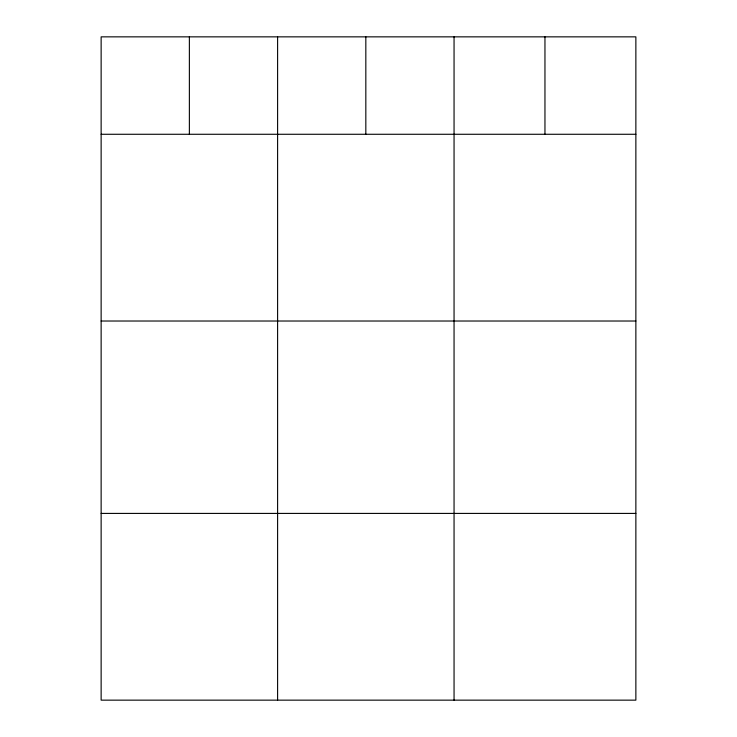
<?xml version="1.0" encoding="UTF-8"?>
<svg xmlns="http://www.w3.org/2000/svg" width="737" height="737" viewBox="0 0 737 737"><rect width="100%" height="100%" fill="white"/><g stroke="black" fill="none" stroke-linecap="round" stroke-linejoin="round"><path stroke-width="1.11" d="M635.865 134.272L635.865 700.15L101.135 700.15L101.135 36.85L635.865 36.85L635.865 134.272L101.135 134.272M101.135 321.019L635.865 321.019M101.135 513.413L635.865 513.413M544.956 36.85L544.956 134.272M454.056 36.85L454.056 700.15M365.828 36.85L365.828 134.272M277.6 36.85L277.6 700.15M189.372 36.85L189.372 134.272"/></g></svg>
